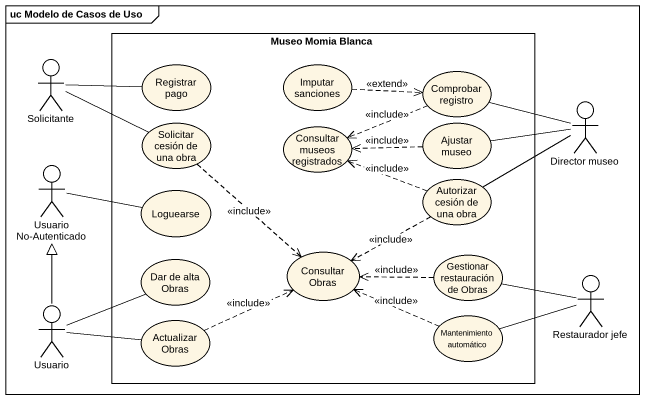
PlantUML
@startuml
mainframe uc Modelo de Casos de Uso
rectangle "Museo Momia Blanca" as Museo_Momia_Blanca {
  usecase "Registrar pago" as Registrar_pago
  usecase "Imputar sanciones" as Imputar_sanciones
  usecase "Comprobar registro" as Comprobar_registro
  usecase "Solicitar cesión de una obra" as Solicitar_cesión_de_una_obra
  usecase "Consultar museos registrados" as Consultar_museos_registrados
  usecase "Ajustar museo" as Ajustar_museo
  usecase Loguearse
  usecase "Autorizar cesión de una obra" as Autorizar_cesión_de_una_obra
  usecase "Dar de alta Obras" as Dar_de_alta_Obras
  usecase "Consultar Obras" as Consultar_Obras
  usecase "Gestionar restauración de Obras" as Gestionar_restauración_de
  usecase "Actualizar Obras" as Actualizar_Obras
  usecase "Mantenimiento automático" as Mantenimiento_automático
}
actor Solicitante
actor "Director museo" as Director_museo
actor "Usuario No-Autenticado" as Usuario_No_Autenticado
actor "Restaurador jefe" as Restaurador_jefe
actor Usuario
Solicitante -right- Registrar_pago
Solicitante -right- Solicitar_cesión_de_una_obra
Imputar_sanciones .right.> Comprobar_registro : <<extend>>
Comprobar_registro .left.> Consultar_museos_registrados : <<include>>
Director_museo -left- Comprobar_registro
Director_museo -left- Autorizar_cesión_de_una_obra
Solicitar_cesión_de_una_obra ..> Consultar_Obras : <<include>>
Ajustar_museo -right- Director_museo
Ajustar_museo .left.> Consultar_museos_registrados : <<include>>
Usuario_No_Autenticado -right- Loguearse
Autorizar_cesión_de_una_obra .left.> Consultar_museos_registrados : <<include>>
Autorizar_cesión_de_una_obra .left.> Consultar_Obras : <<include>>
Gestionar_restauración_de .left.> Consultar_Obras : <<include>>
Gestionar_restauración_de -right- Restaurador_jefe
Usuario -up-|> Usuario_No_Autenticado
Usuario -right- Dar_de_alta_Obras
Usuario -right- Actualizar_Obras
Actualizar_Obras .right.> Consultar_Obras : <<include>>
Mantenimiento_automático .left.> Consultar_Obras : <<include>>
Mantenimiento_automático -right- Restaurador_jefe
@enduml
